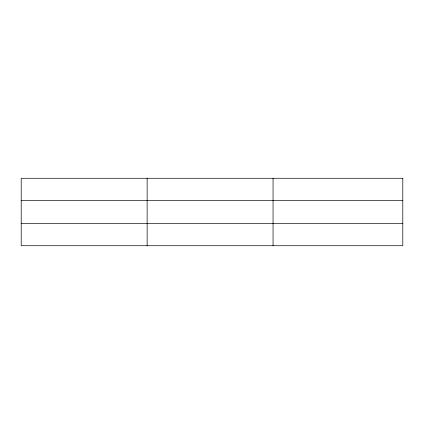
<?xml version="1.0" encoding="UTF-8"?>
<svg xmlns="http://www.w3.org/2000/svg" width="424" height="424" viewBox="0 0 424 424"><rect width="100%" height="100%" fill="white"/><g stroke="black" fill="none" stroke-linecap="round" stroke-linejoin="round"><path stroke-width="0.64" d="M147.128 178.271L147.128 245.729M273.056 178.271L273.056 245.729M21.2 200.531L402.8 200.531M21.2 223.469L402.8 223.469M402.8 178.271L402.8 245.729L21.2 245.729L21.2 178.271L402.8 178.271"/></g></svg>
